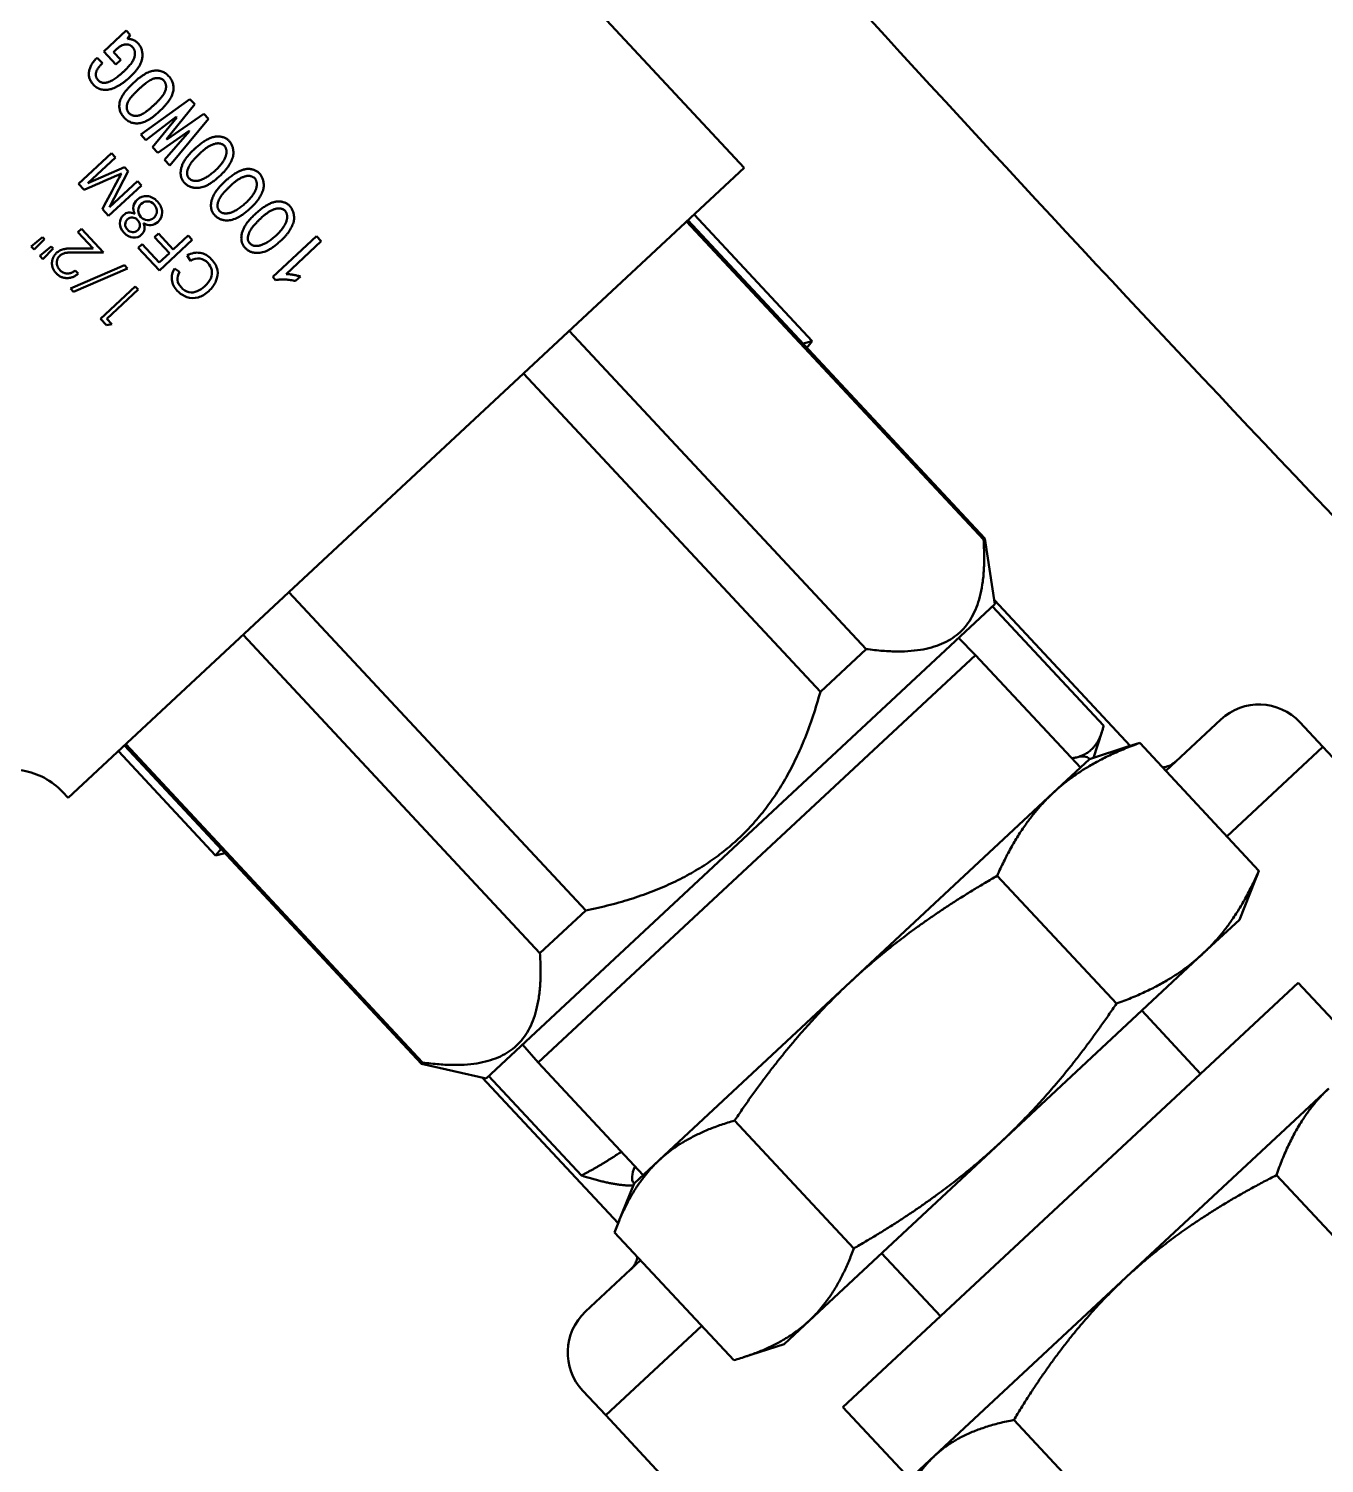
# Model space of a CAD drawing. Header units: inches. Extents: x 11 to 1621, y 11 to 1332.
# Drawn here: x 1207.887 to 1209.708, y 321.452 to 323.469 of the extents above; entities that cross this region are included whole.
import ezdxf

# ---------------------------------------------------------------- set-up
doc = ezdxf.new("R2010")
doc.units = ezdxf.units.IN
doc.header["$LTSCALE"] = 48
doc.header["$MEASUREMENT"] = 0
doc.layers.add('Visible (ANSI)', color=7, linetype='Continuous', lineweight=50)

msp = doc.modelspace()

# ---------------------------------------------------------------- linework, layer by layer
at = {"layer": 'Visible (ANSI)'}
for p, q in [((1208.326041, 323.881223), (1208.892583, 323.273681)), ((1207.992587, 323.437042), (1208.024033, 323.466365)), ((1208.024033, 323.466365), (1208.029698, 323.46029)), ((1208.029698, 323.46029), (1208.025694, 323.454553)), ((1208.009972, 323.439891), (1208.006041, 323.436226)), ((1207.983296, 323.428378), (1207.990627, 323.420516)), ((1208.009581, 323.418817), (1207.992587, 323.437042)), ((1208.006041, 323.436226), (1208.016371, 323.425148)), ((1208.016371, 323.425148), (1208.009581, 323.418817)), ((1208.044519, 323.320455), (1208.11367, 323.370241)), ((1208.120334, 323.363094), (1208.080593, 323.31401)), ((1208.11367, 323.370241), (1208.120334, 323.363094)), ((1208.094466, 323.344984), (1208.05185, 323.312594)), ((1208.061181, 323.302588), (1208.095132, 323.344269)), ((1208.081259, 323.313295), (1208.132997, 323.349516)), ((1208.139661, 323.342369), (1208.085173, 323.27686)), ((1208.095132, 323.344269), (1208.094466, 323.344984)), ((1208.132997, 323.349516), (1208.139661, 323.342369)), ((1208.05185, 323.312594), (1208.044519, 323.320455)), ((1208.11246, 323.325688), (1208.068511, 323.294727)), ((1208.077842, 323.284721), (1208.113126, 323.324973)), ((1208.113126, 323.324973), (1208.11246, 323.325688)), ((1208.068511, 323.294727), (1208.061181, 323.302588)), ((1208.080593, 323.31401), (1208.081259, 323.313295)), ((1208.003167, 323.294094), (1207.957097, 323.251134)), ((1207.970249, 323.252082), (1208.008811, 323.288042)), ((1208.008811, 323.288042), (1208.003167, 323.294094)), ((1208.085173, 323.27686), (1208.077842, 323.284721)), ((1207.942399, 322.38762), (1208.892583, 323.273681)), ((1208.02166, 323.274262), (1207.970249, 323.252082)), ((1208.000502, 323.218316), (1208.026931, 323.26861)), ((1208.026931, 323.26861), (1208.02166, 323.274262)), ((1207.957097, 323.251134), (1207.96497, 323.242692)), ((1207.999299, 323.205878), (1208.045369, 323.248838)), ((1208.039724, 323.254891), (1208.000502, 323.218316)), ((1208.045369, 323.248838), (1208.039724, 323.254891)), ((1207.990488, 323.215327), (1207.999299, 323.205878)), ((1209.228928, 322.750748), (1208.811657, 323.198216)), ((1209.230672, 322.752374), (1208.813401, 323.199842)), ((1208.988227, 323.02962), (1208.822008, 323.207868)), ((1207.890521, 323.16287), (1207.906222, 323.176228)), ((1207.906222, 323.176228), (1207.909066, 323.173179)), ((1207.956187, 323.18304), (1207.961207, 323.187722)), ((1207.977428, 323.160262), (1207.956187, 323.18304)), ((1207.961207, 323.187722), (1207.992223, 323.154461)), ((1208.069434, 323.181068), (1208.064, 323.176001)), ((1208.09019, 323.15881), (1208.069434, 323.181068)), ((1208.111121, 323.178328), (1208.09019, 323.15881)), ((1208.116968, 323.172057), (1208.111121, 323.178328)), ((1208.230077, 323.120036), (1208.291539, 323.177351)), ((1208.291539, 323.177351), (1208.298203, 323.170204)), ((1207.894617, 323.158477), (1207.890521, 323.16287)), ((1207.909066, 323.173179), (1207.894617, 323.158477)), ((1207.90281, 323.149691), (1207.918484, 323.163079)), ((1207.921355, 323.16), (1207.906907, 323.145298)), ((1207.918484, 323.163079), (1207.921355, 323.16)), ((1207.952936, 323.16032), (1207.977428, 323.160262)), ((1208.046504, 323.166149), (1208.041071, 323.161083)), ((1208.041071, 323.161083), (1208.070899, 323.129096)), ((1208.070484, 323.140434), (1208.046504, 323.166149)), ((1208.064, 323.176001), (1208.084756, 323.153743)), ((1208.070899, 323.129096), (1208.116968, 323.172057)), ((1208.298203, 323.170204), (1208.248891, 323.124219)), ((1207.906907, 323.145298), (1207.90281, 323.149691)), ((1207.94553, 323.10388), (1208.021729, 323.136659)), ((1207.992223, 323.154461), (1207.954262, 323.154554)), ((1208.021729, 323.136659), (1208.026045, 323.132031)), ((1208.084756, 323.153743), (1208.070484, 323.140434)), ((1208.109865, 323.150375), (1208.11418, 323.142652)), ((1208.026045, 323.132031), (1207.949846, 323.099252)), ((1207.952483, 323.129136), (1207.956579, 323.124743)), ((1208.098973, 323.127156), (1208.091801, 323.132011)), ((1208.234075, 323.115748), (1208.230077, 323.120036)), ((1208.26882, 323.120758), (1208.262031, 323.114426)), ((1207.949846, 323.099252), (1207.94553, 323.10388)), ((1207.987749, 323.061122), (1208.036698, 323.106768)), ((1208.040794, 323.102375), (1207.996866, 323.061411)), ((1208.036698, 323.106768), (1208.040794, 323.102375)), ((1207.996189, 323.052072), (1207.987749, 323.061122)), ((1207.996866, 323.061411), (1208.003888, 323.05388)), ((1208.003888, 323.05388), (1207.996189, 323.052072)), ((1209.063993, 322.596943), (1208.646722, 323.044411)), ((1208.975202, 323.026333), (1208.988227, 323.02962)), ((1208.988227, 323.02962), (1208.980609, 323.020534)), ((1208.999697, 322.536987), (1208.582426, 322.984455)), ((1209.230672, 322.752374), (1209.228928, 322.750748)), ((1209.244996, 322.660254), (1209.230672, 322.752374)), ((1208.669827, 322.229377), (1208.252556, 322.676846)), ((1208.529748, 321.993275), (1209.244996, 322.660254)), ((1209.241324, 322.656831), (1209.397589, 322.489257)), ((1209.244137, 322.665775), (1209.435162, 322.460926)), ((1208.605532, 322.169421), (1208.188261, 322.616889)), ((1209.193773, 322.612489), (1209.217524, 322.588557)), ((1209.063993, 322.596943), (1208.999697, 322.536987)), ((1208.603187, 322.015679), (1209.217524, 322.588557)), ((1209.217524, 322.588557), (1209.36504, 322.430366)), ((1209.562224, 322.497851), (1209.484936, 322.425778)), ((1209.673512, 322.493965), (1209.705732, 322.459412)), ((1209.383539, 322.444153), (1209.395175, 322.480249)), ((1208.14972, 322.306791), (1208.012974, 322.453432)), ((1208.438852, 322.01399), (1208.021581, 322.461458)), ((1208.440596, 322.015616), (1208.023325, 322.463085)), ((1209.377839, 322.442301), (1209.434701, 322.460776)), ((1209.448406, 322.464952), (1209.615959, 322.285274)), ((1209.705732, 322.459412), (1209.570857, 322.333639)), ((1209.570857, 322.333639), (1209.705732, 322.459412)), ((1209.705732, 322.459412), (1209.93396, 322.214668)), ((1209.377839, 322.442301), (1209.326682, 322.394596)), ((1209.377839, 322.442301), (1209.377131, 322.44306)), ((1207.934344, 322.396258), (1207.942399, 322.38762)), ((1209.326682, 322.394596), (1209.041977, 322.129104)), ((1208.14972, 322.306791), (1208.157338, 322.315877)), ((1208.162746, 322.310078), (1208.14972, 322.306791)), ((1209.248006, 322.278076), (1209.415559, 322.098398)), ((1209.58844, 322.216459), (1209.610837, 322.271893)), ((1208.669827, 322.229377), (1208.605532, 322.169421)), ((1209.537283, 322.168754), (1209.58844, 322.216459)), ((1209.252578, 321.903262), (1209.537283, 322.168754)), ((1209.041977, 322.129104), (1208.773167, 321.878435)), ((1209.031164, 321.53107), (1209.671098, 322.127819)), ((1209.671098, 322.127819), (1209.765214, 322.026892)), ((1209.533969, 321.999944), (1209.451311, 322.088584)), ((1208.580971, 322.041041), (1208.603187, 322.015679)), ((1208.440596, 322.015616), (1208.438852, 322.01399)), ((1208.529748, 321.993275), (1208.438852, 322.01399)), ((1208.603187, 322.015679), (1208.750703, 321.857487)), ((1208.715326, 321.789668), (1208.524301, 321.994517)), ((1208.53342, 321.996699), (1208.663895, 321.856781)), ((1209.714057, 321.979187), (1209.429352, 321.713695)), ((1208.878996, 321.933969), (1209.046549, 321.75429)), ((1208.983768, 321.652593), (1209.252578, 321.903262)), ((1208.773167, 321.878435), (1208.737904, 321.845552)), ((1208.737904, 321.845552), (1208.715507, 321.790117)), ((1208.737904, 321.845552), (1208.737197, 321.846311)), ((1209.96367, 321.51062), (1209.640507, 321.857171)), ((1208.735421, 321.842541), (1208.736305, 321.841594)), ((1208.710386, 321.776737), (1208.877938, 321.597059)), ((1209.168292, 321.658945), (1209.085634, 321.747585)), ((1208.746916, 321.737563), (1208.669627, 321.665491)), ((1209.429352, 321.713695), (1209.160542, 321.463026)), ((1208.832837, 321.645424), (1208.697962, 321.519651)), ((1208.697962, 321.519651), (1208.832837, 321.645424)), ((1208.948505, 321.61971), (1208.983768, 321.652593)), ((1208.948505, 321.61971), (1208.891643, 321.601234)), ((1208.665741, 321.554203), (1208.697962, 321.519651)), ((1209.031164, 321.53107), (1209.125279, 321.430143)), ((1208.697962, 321.519651), (1208.867118, 321.338252)), ((1209.59466, 321.166513), (1209.271496, 321.513063)), ((1209.160542, 321.463026), (1209.125279, 321.430143))]:
    msp.add_line(p, q, dxfattribs=at)
for radius in [48.3125, 46.34375, 42.829288, 42.579288, 42.279288, 38.75]:
    msp.add_circle((1247.196979, 358.380235), radius, dxfattribs=at)
for centre, radius, start, end in [((1247.196979, 358.380235), 50.625, 210.3890484, 225.601263), ((1247.196979, 358.380235), 50.62647, 210.4164762, 225.3961106), ((1247.196979, 358.380235), 51.6875, 221.1501497, 225.5889029), ((1209.615925, 322.440264), 0.07874, 43, 133), ((1208.723328, 321.607904), 0.07874, 133, 223)]:
    msp.add_arc(centre, radius, start, end, dxfattribs=at)
for major_axis, start_param, end_param in [((0.319967, 0.298374), 0.23277934, 0.28379411), ((0.319967, 0.298374), 0, 0.23277934), ((-0.319967, -0.298374), 5.9993912, 6.28318531)]:
    msp.add_ellipse((1209.057164, 322.144685), major_axis=major_axis, ratio=0.13052619, start_param=start_param, end_param=end_param, dxfattribs=at)
for points, knots in [([(1208.033238, 323.442882), (1208.032878, 323.443248), (1208.032172, 323.443967), (1208.031009, 323.444891), (1208.029795, 323.445659), (1208.028533, 323.446271), (1208.02722, 323.446717), (1208.025862, 323.446998), (1208.024456, 323.447104), (1208.022999, 323.447068), (1208.021494, 323.446852), (1208.019948, 323.446432), (1208.01837, 323.44582), (1208.016758, 323.445004), (1208.015108, 323.444006), (1208.013421, 323.442818), (1208.011679, 323.441453), (1208.010555, 323.440425), (1208.009972, 323.439891)], [0, 0, 0, 0, 0.0579227, 0.11366039, 0.16715416, 0.21973941, 0.27151216, 0.32326253, 0.37578165, 0.43027515, 0.48748959, 0.54686981, 0.61070245, 0.67811828, 0.75047665, 0.82816187, 0.9108062, 1, 1, 1, 1]), ([(1208.021007, 323.40943), (1208.022059, 323.410425), (1208.024081, 323.412339), (1208.026838, 323.415242), (1208.029263, 323.417996), (1208.031294, 323.420642), (1208.033019, 323.423128), (1208.034333, 323.425524), (1208.035323, 323.427782), (1208.035929, 323.429936), (1208.036247, 323.431955), (1208.036385, 323.433853), (1208.036339, 323.435636), (1208.036099, 323.437315), (1208.035694, 323.438893), (1208.035046, 323.440342), (1208.034258, 323.441699), (1208.033578, 323.442487), (1208.033238, 323.442882)], [0, 0, 0, 0, 0.11019608, 0.2118296, 0.30460826, 0.38928952, 0.46557667, 0.53468102, 0.59695625, 0.65277823, 0.70447798, 0.7522252, 0.79744231, 0.8399791, 0.88105389, 0.92098386, 0.96042258, 1, 1, 1, 1]), ([(1208.025694, 323.454553), (1208.026293, 323.454621), (1208.027512, 323.454758), (1208.029424, 323.454583), (1208.031421, 323.454155), (1208.033481, 323.453436), (1208.035528, 323.452479), (1208.037501, 323.451276), (1208.03935, 323.449827), (1208.040464, 323.448707), (1208.041027, 323.448141)], [0, 0, 0, 0, 0.10464801, 0.21316667, 0.3323339, 0.45966346, 0.59208888, 0.72510439, 0.86116983, 1, 1, 1, 1]), ([(1208.041027, 323.448141), (1208.041586, 323.447504), (1208.042695, 323.44624), (1208.044036, 323.444102), (1208.045141, 323.441831), (1208.045954, 323.439402), (1208.046533, 323.436827), (1208.046803, 323.434092), (1208.046842, 323.431208), (1208.04662, 323.428181), (1208.046021, 323.425046), (1208.045006, 323.421832), (1208.043513, 323.418575), (1208.041618, 323.415254), (1208.039263, 323.411888), (1208.036498, 323.408453), (1208.033301, 323.404951), (1208.03094, 323.402689), (1208.029719, 323.40152)], [0, 0, 0, 0, 0.04738624, 0.09411363, 0.14082148, 0.18861682, 0.23724118, 0.28840259, 0.34222984, 0.3986719, 0.45814999, 0.52064452, 0.58698143, 0.65848445, 0.73457617, 0.81686968, 0.90535232, 1, 1, 1, 1]), ([(1207.977826, 323.390541), (1207.97722, 323.391224), (1207.976033, 323.392558), (1207.974562, 323.394737), (1207.973369, 323.39697), (1207.972468, 323.399265), (1207.971861, 323.401629), (1207.971564, 323.404058), (1207.971564, 323.406555), (1207.971864, 323.409094), (1207.972437, 323.411642), (1207.97322, 323.414176), (1207.974294, 323.416653), (1207.975609, 323.41909), (1207.977146, 323.4215), (1207.97897, 323.423844), (1207.980997, 323.426181), (1207.982519, 323.427635), (1207.983296, 323.428378)], [0, 0, 0, 0, 0.06356993, 0.12441486, 0.18276562, 0.2397734, 0.29585696, 0.35246938, 0.40989906, 0.46956259, 0.53033772, 0.59173243, 0.65424473, 0.71821264, 0.7846129, 0.85326554, 0.92511412, 1, 1, 1, 1]), ([(1207.990627, 323.420516), (1207.990029, 323.419945), (1207.988868, 323.418835), (1207.987275, 323.417132), (1207.985881, 323.41545), (1207.984641, 323.413827), (1207.983633, 323.412203), (1207.982774, 323.410631), (1207.982149, 323.409072), (1207.981687, 323.407551), (1207.981411, 323.406066), (1207.981338, 323.404615), (1207.981427, 323.403214), (1207.981685, 323.401844), (1207.982158, 323.400527), (1207.982806, 323.399252), (1207.983601, 323.398003), (1207.984272, 323.397255), (1207.984616, 323.396873)], [0, 0, 0, 0, 0.0901416, 0.17520539, 0.25410423, 0.32829694, 0.39770449, 0.46240106, 0.52332224, 0.58052147, 0.63551456, 0.68761878, 0.73857679, 0.78822294, 0.83918519, 0.8905997, 0.94402425, 1, 1, 1, 1]), ([(1208.029719, 323.40152), (1208.028352, 323.40027), (1208.025704, 323.397849), (1208.021665, 323.394555), (1208.01774, 323.391678), (1208.013936, 323.389203), (1208.010236, 323.387152), (1208.006637, 323.385528), (1208.003158, 323.38429), (1207.999776, 323.383508), (1207.996531, 323.383103), (1207.993417, 323.383051), (1207.990452, 323.383413), (1207.987614, 323.384073), (1207.984922, 323.385139), (1207.982393, 323.386592), (1207.979983, 323.388375), (1207.978556, 323.389808), (1207.977826, 323.390541)], [0, 0, 0, 0, 0.09345083, 0.18098817, 0.262829, 0.33888527, 0.40982045, 0.47603564, 0.53790021, 0.59584519, 0.65075509, 0.70267284, 0.75255243, 0.80108806, 0.84927895, 0.89808102, 0.94786861, 1, 1, 1, 1]), ([(1207.984616, 323.396873), (1207.985066, 323.396423), (1207.985939, 323.395549), (1207.987454, 323.394511), (1207.989051, 323.39372), (1207.99076, 323.393189), (1207.992567, 323.392932), (1207.994474, 323.392983), (1207.996483, 323.393218), (1207.998594, 323.393793), (1208.000845, 323.394609), (1208.003224, 323.395797), (1208.0058, 323.397243), (1208.008516, 323.399071), (1208.011424, 323.401173), (1208.014461, 323.403648), (1208.017717, 323.406383), (1208.019883, 323.408389), (1208.021007, 323.40943)], [0, 0, 0, 0, 0.04461673, 0.08669555, 0.12842907, 0.16944791, 0.21195812, 0.25607854, 0.30314797, 0.35380251, 0.40947482, 0.47116356, 0.54047491, 0.61700772, 0.70114934, 0.79255713, 0.89230154, 1, 1, 1, 1]), ([(1208.033907, 323.392732), (1208.03527, 323.393976), (1208.037902, 323.396378), (1208.04188, 323.399651), (1208.045724, 323.402474), (1208.049418, 323.40487), (1208.052968, 323.406835), (1208.056377, 323.408369), (1208.059654, 323.409449), (1208.062802, 323.410097), (1208.065817, 323.410337), (1208.068711, 323.410245), (1208.071496, 323.409801), (1208.074173, 323.409016), (1208.076734, 323.407873), (1208.07918, 323.406388), (1208.081532, 323.404571), (1208.082952, 323.403136), (1208.08368, 323.402402)], [0, 0, 0, 0, 0.09661478, 0.18644606, 0.26941606, 0.34607349, 0.41674075, 0.48153084, 0.54141245, 0.59696029, 0.64931745, 0.69931764, 0.74812883, 0.79652896, 0.84490129, 0.8944631, 0.94594505, 1, 1, 1, 1]), ([(1208.07689, 323.39607), (1208.07652, 323.396436), (1208.075784, 323.397161), (1208.074522, 323.398048), (1208.073159, 323.398765), (1208.071677, 323.399269), (1208.070091, 323.399615), (1208.068392, 323.399736), (1208.066594, 323.399694), (1208.064661, 323.399468), (1208.062545, 323.398944), (1208.060253, 323.397972), (1208.057725, 323.396657), (1208.054989, 323.394919), (1208.052018, 323.39281), (1208.048826, 323.39029), (1208.045419, 323.387376), (1208.04311, 323.38526), (1208.041904, 323.384155)], [0, 0, 0, 0, 0.03810917, 0.07556146, 0.11261244, 0.15057777, 0.18994303, 0.23124624, 0.27507887, 0.32158721, 0.37362596, 0.43421335, 0.50349768, 0.58230388, 0.67151695, 0.77045245, 0.88018996, 1, 1, 1, 1]), ([(1208.08368, 323.402402), (1208.084362, 323.401625), (1208.085694, 323.400108), (1208.087346, 323.397623), (1208.088677, 323.395066), (1208.089666, 323.392411), (1208.090268, 323.389656), (1208.090561, 323.386819), (1208.090486, 323.383885), (1208.090073, 323.380856), (1208.089252, 323.37772), (1208.087957, 323.374499), (1208.08624, 323.371164), (1208.084053, 323.367733), (1208.081413, 323.364202), (1208.078341, 323.360552), (1208.074815, 323.356795), (1208.072232, 323.354339), (1208.070894, 323.353067)], [0, 0, 0, 0, 0.05379475, 0.10502888, 0.1549567, 0.20367494, 0.25211281, 0.30143604, 0.35186638, 0.40456197, 0.46034095, 0.52020199, 0.58499399, 0.65547808, 0.73182276, 0.81443101, 0.90385029, 1, 1, 1, 1]), ([(1208.021146, 323.344088), (1208.020457, 323.344859), (1208.019113, 323.346365), (1208.017477, 323.348844), (1208.016143, 323.351371), (1208.015177, 323.353993), (1208.014546, 323.356694), (1208.014277, 323.359475), (1208.01434, 323.362335), (1208.014755, 323.365283), (1208.015562, 323.368347), (1208.016847, 323.371505), (1208.018585, 323.374769), (1208.02076, 323.378153), (1208.02339, 323.381647), (1208.026461, 323.385273), (1208.029994, 323.389004), (1208.03257, 323.391458), (1208.033907, 323.392732)], [0, 0, 0, 0, 0.05438894, 0.106204, 0.15600041, 0.20456221, 0.25295533, 0.30169453, 0.35134884, 0.40330107, 0.45812902, 0.51782252, 0.58243155, 0.65263251, 0.72947327, 0.81266464, 0.90276008, 1, 1, 1, 1]), ([(1208.041904, 323.384155), (1208.040718, 323.38303), (1208.03845, 323.380878), (1208.035315, 323.37769), (1208.032595, 323.3747), (1208.030303, 323.371897), (1208.028399, 323.369311), (1208.026934, 323.366913), (1208.025856, 323.364725), (1208.025222, 323.362694), (1208.024909, 323.360813), (1208.024759, 323.359056), (1208.024811, 323.357381), (1208.025072, 323.355802), (1208.025479, 323.354302), (1208.02612, 323.352909), (1208.026906, 323.351582), (1208.02759, 323.350809), (1208.027935, 323.350419)], [0, 0, 0, 0, 0.12093809, 0.23126303, 0.33068543, 0.41985414, 0.49896435, 0.56804163, 0.62753598, 0.67889752, 0.72476902, 0.76835238, 0.80915383, 0.84838545, 0.88650245, 0.92375559, 0.9615605, 1, 1, 1, 1]), ([(1208.062897, 323.361643), (1208.064084, 323.362767), (1208.066359, 323.364922), (1208.069488, 323.368134), (1208.07221, 323.371156), (1208.074517, 323.373982), (1208.07641, 323.376622), (1208.077884, 323.379076), (1208.078967, 323.381337), (1208.079611, 323.383453), (1208.0799, 323.385409), (1208.080061, 323.387236), (1208.080011, 323.388971), (1208.079755, 323.390602), (1208.079343, 323.392134), (1208.07871, 323.393557), (1208.077904, 323.394886), (1208.077229, 323.395675), (1208.07689, 323.39607)], [0, 0, 0, 0, 0.11906094, 0.22813267, 0.32648784, 0.41520296, 0.49368873, 0.56278048, 0.62347269, 0.67583689, 0.72311126, 0.76725949, 0.80928708, 0.84912962, 0.88724685, 0.92448053, 0.96212911, 1, 1, 1, 1]), ([(1208.027935, 323.350419), (1208.0283, 323.350048), (1208.029029, 323.349307), (1208.030304, 323.348422), (1208.031661, 323.347671), (1208.033148, 323.347147), (1208.034727, 323.346753), (1208.036422, 323.346535), (1208.038222, 323.346553), (1208.040158, 323.34666), (1208.042268, 323.347121), (1208.044566, 323.347995), (1208.047084, 323.349273), (1208.049825, 323.350958), (1208.05279, 323.353043), (1208.055976, 323.355533), (1208.05939, 323.358423), (1208.061693, 323.360537), (1208.062897, 323.361643)], [0, 0, 0, 0, 0.03819307, 0.07619007, 0.11362419, 0.15189182, 0.19161124, 0.23316397, 0.27707197, 0.3237404, 0.37544425, 0.43505884, 0.50393914, 0.58271705, 0.6713751, 0.77019893, 0.87983722, 1, 1, 1, 1]), ([(1208.070894, 323.353067), (1208.069532, 323.351821), (1208.066906, 323.34942), (1208.062922, 323.346173), (1208.059079, 323.343376), (1208.055397, 323.341004), (1208.051844, 323.339093), (1208.048429, 323.337641), (1208.045163, 323.336592), (1208.042013, 323.336049), (1208.039008, 323.335879), (1208.036113, 323.336055), (1208.033332, 323.336562), (1208.030653, 323.337389), (1208.028086, 323.338564), (1208.025646, 323.340091), (1208.023276, 323.341901), (1208.021867, 323.343347), (1208.021146, 323.344088)], [0, 0, 0, 0, 0.09676443, 0.18643995, 0.26926255, 0.34578441, 0.41580218, 0.48041399, 0.54008758, 0.59515894, 0.64745977, 0.69755538, 0.74681392, 0.79524466, 0.84415292, 0.89431532, 0.94587702, 1, 1, 1, 1]), ([(1208.124018, 323.303488), (1208.124415, 323.303827), (1208.125682, 323.304899), (1208.12781, 323.306634), (1208.130414, 323.308596), (1208.132976, 323.31036), (1208.135479, 323.311967), (1208.137953, 323.313363), (1208.140391, 323.314558), (1208.142765, 323.315607), (1208.145118, 323.316429), (1208.147419, 323.317081), (1208.149694, 323.317499), (1208.151928, 323.317737), (1208.154134, 323.317758), (1208.156302, 323.317526), (1208.158444, 323.31713), (1208.160546, 323.316494), (1208.162592, 323.315673), (1208.16454, 323.314677), (1208.166321, 323.313479), (1208.167954, 323.312151), (1208.169383, 323.31062), (1208.170676, 323.308966), (1208.171744, 323.307119), (1208.17269, 323.305138), (1208.173408, 323.303003), (1208.173971, 323.300827), (1208.174394, 323.29868), (1208.174629, 323.296586), (1208.174698, 323.294546), (1208.17462, 323.292554), (1208.174377, 323.290612), (1208.173954, 323.288727), (1208.173144, 323.286305), (1208.171917, 323.283376), (1208.170231, 323.279957), (1208.168313, 323.276659), (1208.166503, 323.274), (1208.164902, 323.271867), (1208.163504, 323.270212), (1208.161963, 323.268468), (1208.16024, 323.266677), (1208.158364, 323.264805), (1208.156331, 323.262854), (1208.154116, 323.260851), (1208.152582, 323.259497), (1208.151788, 323.25881)], [0, 0, 0, 0, 0.0139768, 0.04437562, 0.07341244, 0.10113019, 0.12754822, 0.15294018, 0.17702792, 0.20014042, 0.22231756, 0.24360201, 0.26405286, 0.28408788, 0.30360914, 0.32292672, 0.34231757, 0.36176672, 0.38153961, 0.40123405, 0.4201322, 0.43884006, 0.45739149, 0.47602688, 0.4948533, 0.51434053, 0.53463364, 0.55498757, 0.57441194, 0.59309197, 0.61127147, 0.62895174, 0.64636283, 0.66354374, 0.68051206, 0.71458185, 0.7483771, 0.78241518, 0.81649909, 0.83434708, 0.85369495, 0.87443325, 0.89657045, 0.92013562, 0.94530215, 0.97192036, 1, 1, 1, 1]), ([(1208.151788, 323.25881), (1208.150992, 323.258123), (1208.149426, 323.2568), (1208.147066, 323.254952), (1208.144782, 323.253257), (1208.142558, 323.251745), (1208.140397, 323.250426), (1208.138311, 323.249268), (1208.136289, 323.248292), (1208.133705, 323.247223), (1208.130498, 323.246241), (1208.126641, 323.245519), (1208.122797, 323.245274), (1208.119625, 323.245475), (1208.117135, 323.245893), (1208.115314, 323.246384), (1208.113544, 323.247033), (1208.11183, 323.247852), (1208.110188, 323.248853), (1208.108593, 323.250004), (1208.107046, 323.251316), (1208.105579, 323.252786), (1208.104224, 323.254383), (1208.103057, 323.256105), (1208.102122, 323.257943), (1208.10139, 323.259875), (1208.100872, 323.261903), (1208.100557, 323.264029), (1208.100481, 323.266259), (1208.100588, 323.268567), (1208.100888, 323.270911), (1208.101372, 323.273252), (1208.102026, 323.275571), (1208.102872, 323.277864), (1208.103871, 323.280145), (1208.105068, 323.282393), (1208.106446, 323.284615), (1208.108539, 323.287597), (1208.111544, 323.291306), (1208.115601, 323.295728), (1208.119817, 323.299794), (1208.1227, 323.30236), (1208.124018, 323.303488)], [0, 0, 0, 0, 0.02810558, 0.05481747, 0.08014889, 0.10415005, 0.12670645, 0.14783322, 0.16793566, 0.18672126, 0.22257761, 0.25739232, 0.29143039, 0.32532291, 0.34213176, 0.35887158, 0.37568043, 0.3924854, 0.40959118, 0.42702244, 0.4450503, 0.46377346, 0.48251051, 0.50096842, 0.51924856, 0.53755145, 0.55610288, 0.57511976, 0.59490844, 0.61566932, 0.63686004, 0.6580311, 0.67952661, 0.70124133, 0.72335442, 0.74605571, 0.76930068, 0.79321931, 0.84343047, 0.89682795, 0.95362053, 1, 1, 1, 1]), ([(1208.132585, 323.298228), (1208.131677, 323.297466), (1208.129628, 323.295641), (1208.126596, 323.292706), (1208.123414, 323.289597), (1208.12049, 323.286531), (1208.117745, 323.283563), (1208.115271, 323.280567), (1208.113234, 323.277395), (1208.11159, 323.274079), (1208.110503, 323.271236), (1208.109926, 323.268944), (1208.109641, 323.267297), (1208.109594, 323.265716), (1208.109708, 323.264202), (1208.110049, 323.262778), (1208.110575, 323.261422), (1208.111304, 323.260149), (1208.112194, 323.258953), (1208.113234, 323.25788), (1208.114426, 323.256986), (1208.115732, 323.256258), (1208.117156, 323.255688), (1208.118704, 323.255323), (1208.120368, 323.255124), (1208.122151, 323.255114), (1208.124053, 323.255241), (1208.126058, 323.255608), (1208.128157, 323.256176), (1208.130346, 323.256986), (1208.132632, 323.258014), (1208.13502, 323.259251), (1208.137492, 323.260721), (1208.140051, 323.262424), (1208.141769, 323.263661), (1208.142646, 323.264315)], [0, 0, 0, 0, 0.04334545, 0.10025234, 0.15431023, 0.20599956, 0.25512333, 0.30212834, 0.34786455, 0.39260015, 0.43728189, 0.45881618, 0.47893385, 0.49827233, 0.51649446, 0.53427613, 0.55160053, 0.56952118, 0.58771525, 0.60602658, 0.62393908, 0.64200436, 0.66055193, 0.67982112, 0.70001239, 0.72169526, 0.74491117, 0.76962607, 0.79606686, 0.82433227, 0.85488205, 0.88763197, 0.9226307, 0.95997742, 1, 1, 1, 1]), ([(1208.142646, 323.264315), (1208.143535, 323.264978), (1208.145264, 323.266313), (1208.147747, 323.268376), (1208.150072, 323.270476), (1208.152266, 323.272585), (1208.154299, 323.274727), (1208.156178, 323.276899), (1208.157902, 323.279104), (1208.159486, 323.281313), (1208.160894, 323.283502), (1208.162091, 323.285658), (1208.163075, 323.287759), (1208.163857, 323.289797), (1208.164438, 323.291776), (1208.164797, 323.293702), (1208.164981, 323.295575), (1208.16492, 323.29738), (1208.164696, 323.299081), (1208.164288, 323.300654), (1208.16371, 323.302078), (1208.162967, 323.303367), (1208.162051, 323.304506), (1208.160975, 323.305508), (1208.159711, 323.306332), (1208.158313, 323.307018), (1208.156796, 323.307524), (1208.155215, 323.307866), (1208.153574, 323.30801), (1208.15188, 323.307965), (1208.150132, 323.30772), (1208.148334, 323.30731), (1208.146482, 323.306697), (1208.143932, 323.305627), (1208.140747, 323.303974), (1208.137004, 323.301656), (1208.134318, 323.299662), (1208.13287, 323.298468), (1208.132585, 323.298228)], [0, 0, 0, 0, 0.04053524, 0.07985584, 0.1180175, 0.15507655, 0.19109452, 0.22592397, 0.26008144, 0.29338736, 0.32526949, 0.35519102, 0.38349169, 0.41002522, 0.43495178, 0.45877268, 0.48157635, 0.50361083, 0.52466079, 0.54419947, 0.5628373, 0.58070766, 0.59840157, 0.61609548, 0.63423064, 0.65335921, 0.67289789, 0.69253839, 0.7123748, 0.73299871, 0.75435608, 0.77678876, 0.80037262, 0.82556704, 0.87785706, 0.93136277, 0.98640779, 1, 1, 1, 1]), ([(1207.96497, 323.242692), (1207.979184, 323.248872), (1207.993399, 323.255051), (1208.011922, 323.263104), (1208.015173, 323.264561), (1208.017344, 323.265588)], [0, 0, 0, 0, 0.76741047, 0.76741047, 1, 1, 1, 1]), ([(1208.017344, 323.265588), (1208.016277, 323.263708), (1208.014715, 323.260846), (1208.00525, 323.243093), (1207.997874, 323.229207), (1207.990488, 323.215327)], [0, 0, 0, 0, 0.21847509, 0.21847509, 1, 1, 1, 1]), ([(1208.19444, 323.213071), (1208.193645, 323.212384), (1208.192079, 323.211061), (1208.189719, 323.209213), (1208.187435, 323.207518), (1208.185211, 323.206006), (1208.18305, 323.204687), (1208.180964, 323.203529), (1208.178941, 323.202553), (1208.176357, 323.201483), (1208.17315, 323.200502), (1208.169294, 323.199779), (1208.165449, 323.199535), (1208.162277, 323.199736), (1208.159788, 323.200154), (1208.157967, 323.200644), (1208.156196, 323.201293), (1208.154482, 323.202113), (1208.152841, 323.203114), (1208.151245, 323.204264), (1208.149698, 323.205577), (1208.148231, 323.207047), (1208.146877, 323.208644), (1208.14571, 323.210365), (1208.144774, 323.212204), (1208.144042, 323.214135), (1208.143525, 323.216164), (1208.143209, 323.21829), (1208.143134, 323.220519), (1208.14324, 323.222828), (1208.143541, 323.225172), (1208.144024, 323.227512), (1208.144679, 323.229832), (1208.145524, 323.232125), (1208.146523, 323.234406), (1208.147721, 323.236654), (1208.149099, 323.238875), (1208.151191, 323.241857), (1208.154196, 323.245567), (1208.158253, 323.249989), (1208.16247, 323.254055), (1208.165353, 323.25662), (1208.166671, 323.257748)], [0, 0, 0, 0, 0.02810558, 0.05481747, 0.08014889, 0.10415005, 0.12670645, 0.14783322, 0.16793566, 0.18672126, 0.22257761, 0.25739232, 0.29143039, 0.32532291, 0.34213176, 0.35887158, 0.37568043, 0.3924854, 0.40959118, 0.42702244, 0.4450503, 0.46377346, 0.48251051, 0.50096842, 0.51924856, 0.53755145, 0.55610288, 0.57511976, 0.59490844, 0.61566932, 0.63686004, 0.6580311, 0.67952661, 0.70124133, 0.72335442, 0.74605571, 0.76930068, 0.79321931, 0.84343047, 0.89682795, 0.95362053, 1, 1, 1, 1]), ([(1208.166671, 323.257748), (1208.167068, 323.258088), (1208.168334, 323.25916), (1208.170463, 323.260894), (1208.173066, 323.262857), (1208.175629, 323.264621), (1208.178132, 323.266228), (1208.180605, 323.267624), (1208.183043, 323.268819), (1208.185418, 323.269868), (1208.18777, 323.270689), (1208.190072, 323.271342), (1208.192347, 323.27176), (1208.19458, 323.271997), (1208.196787, 323.272018), (1208.198955, 323.271787), (1208.201096, 323.271391), (1208.203198, 323.270755), (1208.205245, 323.269933), (1208.207192, 323.268938), (1208.208973, 323.26774), (1208.210606, 323.266412), (1208.212036, 323.264881), (1208.213329, 323.263227), (1208.214397, 323.261379), (1208.215343, 323.259399), (1208.216061, 323.257263), (1208.216623, 323.255088), (1208.217047, 323.252941), (1208.217282, 323.250847), (1208.21735, 323.248807), (1208.217273, 323.246814), (1208.217029, 323.244872), (1208.216607, 323.242987), (1208.215796, 323.240566), (1208.214569, 323.237637), (1208.212883, 323.234217), (1208.210966, 323.23092), (1208.209155, 323.228261), (1208.207555, 323.226128), (1208.206157, 323.224472), (1208.204615, 323.222729), (1208.202893, 323.220938), (1208.201017, 323.219066), (1208.198983, 323.217115), (1208.196768, 323.215111), (1208.195235, 323.213758), (1208.19444, 323.213071)], [0, 0, 0, 0, 0.0139768, 0.04437562, 0.07341244, 0.10113019, 0.12754822, 0.15294018, 0.17702792, 0.20014042, 0.22231756, 0.24360201, 0.26405286, 0.28408788, 0.30360914, 0.32292672, 0.34231757, 0.36176672, 0.38153961, 0.40123405, 0.4201322, 0.43884006, 0.45739149, 0.47602688, 0.4948533, 0.51434053, 0.53463364, 0.55498757, 0.57441194, 0.59309197, 0.61127147, 0.62895174, 0.64636283, 0.66354374, 0.68051206, 0.71458185, 0.7483771, 0.78241518, 0.81649909, 0.83434708, 0.85369495, 0.87443325, 0.89657045, 0.92013562, 0.94530215, 0.97192036, 1, 1, 1, 1]), ([(1208.185299, 323.218576), (1208.186187, 323.219239), (1208.187917, 323.220573), (1208.1904, 323.222636), (1208.192725, 323.224737), (1208.194919, 323.226846), (1208.196951, 323.228987), (1208.198831, 323.23116), (1208.200555, 323.233365), (1208.202139, 323.235573), (1208.203546, 323.237763), (1208.204744, 323.239919), (1208.205728, 323.24202), (1208.20651, 323.244058), (1208.207091, 323.246036), (1208.20745, 323.247963), (1208.207634, 323.249836), (1208.207573, 323.251641), (1208.207349, 323.253342), (1208.206941, 323.254914), (1208.206363, 323.256339), (1208.205619, 323.257628), (1208.204704, 323.258767), (1208.203627, 323.259769), (1208.202364, 323.260593), (1208.200965, 323.261279), (1208.199449, 323.261784), (1208.197868, 323.262127), (1208.196226, 323.262271), (1208.194533, 323.262226), (1208.192785, 323.261981), (1208.190986, 323.261571), (1208.189135, 323.260957), (1208.186584, 323.259887), (1208.183399, 323.258235), (1208.179656, 323.255917), (1208.176971, 323.253923), (1208.175522, 323.252728), (1208.175237, 323.252489)], [0, 0, 0, 0, 0.04053524, 0.07985584, 0.1180175, 0.15507655, 0.19109452, 0.22592397, 0.26008144, 0.29338736, 0.32526949, 0.35519102, 0.38349169, 0.41002522, 0.43495178, 0.45877268, 0.48157635, 0.50361083, 0.52466079, 0.54419947, 0.5628373, 0.58070766, 0.59840157, 0.61609548, 0.63423064, 0.65335921, 0.67289789, 0.69253839, 0.7123748, 0.73299871, 0.75435608, 0.77678876, 0.80037262, 0.82556704, 0.87785706, 0.93136277, 0.98640779, 1, 1, 1, 1]), ([(1208.175237, 323.252489), (1208.17433, 323.251726), (1208.172281, 323.249902), (1208.169249, 323.246966), (1208.166066, 323.243857), (1208.163143, 323.240791), (1208.160397, 323.237824), (1208.157924, 323.234827), (1208.155887, 323.231655), (1208.154243, 323.22834), (1208.153156, 323.225496), (1208.152579, 323.223205), (1208.152294, 323.221558), (1208.152247, 323.219977), (1208.152361, 323.218463), (1208.152701, 323.217039), (1208.153228, 323.215683), (1208.153956, 323.21441), (1208.154847, 323.213213), (1208.155886, 323.212141), (1208.157079, 323.211246), (1208.158385, 323.210518), (1208.159808, 323.209949), (1208.161357, 323.209583), (1208.163021, 323.209384), (1208.164804, 323.209375), (1208.166706, 323.209502), (1208.16871, 323.209869), (1208.170809, 323.210437), (1208.172999, 323.211247), (1208.175284, 323.212274), (1208.177673, 323.213511), (1208.180145, 323.214981), (1208.182704, 323.216684), (1208.184421, 323.217921), (1208.185299, 323.218576)], [0, 0, 0, 0, 0.04334545, 0.10025234, 0.15431023, 0.20599956, 0.25512333, 0.30212834, 0.34786455, 0.39260015, 0.43728189, 0.45881618, 0.47893385, 0.49827233, 0.51649446, 0.53427613, 0.55160053, 0.56952118, 0.58771525, 0.60602658, 0.62393908, 0.64200436, 0.66055193, 0.67982112, 0.70001239, 0.72169526, 0.74491117, 0.76962607, 0.79606686, 0.82433227, 0.85488205, 0.88763197, 0.9226307, 0.95997742, 1, 1, 1, 1]), ([(1208.048401, 323.195494), (1208.051824, 323.193288), (1208.055273, 323.192354), (1208.062233, 323.193004), (1208.065479, 323.194547), (1208.072503, 323.201097), (1208.074516, 323.205673), (1208.074551, 323.216421), (1208.072389, 323.221446), (1208.063657, 323.23081), (1208.058795, 323.233329), (1208.048083, 323.234066), (1208.043436, 323.232409), (1208.036648, 323.226079), (1208.034898, 323.223041), (1208.033649, 323.216169), (1208.034209, 323.212556), (1208.036004, 323.208788)], [0, 0, 0, 0, 0.10750345, 0.10750345, 0.21461568, 0.21461568, 0.35883765, 0.35883765, 0.50335626, 0.50335626, 0.64787486, 0.64787486, 0.79177246, 0.79177246, 0.8960336, 0.8960336, 1, 1, 1, 1]), ([(1208.040961, 323.213751), (1208.040999, 323.217278), (1208.042379, 323.220311), (1208.047788, 323.225356), (1208.050841, 323.226501), (1208.057701, 323.22614), (1208.060709, 323.224637), (1208.064974, 323.220064), (1208.066122, 323.218006), (1208.067368, 323.213362), (1208.067275, 323.211098), (1208.066502, 323.208903)], [0, 0, 0, 0, 0.23527437, 0.23527437, 0.46749323, 0.46749323, 0.69976761, 0.69976761, 0.84988381, 0.84988381, 1, 1, 1, 1]), ([(1208.209323, 323.212009), (1208.20972, 323.212349), (1208.210987, 323.213421), (1208.213116, 323.215155), (1208.215719, 323.217117), (1208.218281, 323.218881), (1208.220785, 323.220488), (1208.223258, 323.221885), (1208.225696, 323.223079), (1208.228071, 323.224129), (1208.230423, 323.22495), (1208.232724, 323.225603), (1208.234999, 323.22602), (1208.237233, 323.226258), (1208.239439, 323.226279), (1208.241607, 323.226047), (1208.243749, 323.225652), (1208.245851, 323.225016), (1208.247897, 323.224194), (1208.249845, 323.223198), (1208.251626, 323.222001), (1208.253259, 323.220673), (1208.254688, 323.219141), (1208.255981, 323.217488), (1208.257049, 323.21564), (1208.257996, 323.21366), (1208.258714, 323.211524), (1208.259276, 323.209348), (1208.259699, 323.207202), (1208.259935, 323.205108), (1208.260003, 323.203068), (1208.259926, 323.201075), (1208.259682, 323.199133), (1208.259259, 323.197248), (1208.258449, 323.194827), (1208.257222, 323.191898), (1208.255536, 323.188478), (1208.253618, 323.185181), (1208.251808, 323.182521), (1208.250207, 323.180389), (1208.248809, 323.178733), (1208.247268, 323.17699), (1208.245545, 323.175198), (1208.243669, 323.173326), (1208.241636, 323.171375), (1208.239421, 323.169372), (1208.237888, 323.168018), (1208.237093, 323.167332)], [0, 0, 0, 0, 0.0139768, 0.04437562, 0.07341244, 0.10113019, 0.12754822, 0.15294018, 0.17702792, 0.20014042, 0.22231756, 0.24360201, 0.26405286, 0.28408788, 0.30360914, 0.32292672, 0.34231757, 0.36176672, 0.38153961, 0.40123405, 0.4201322, 0.43884006, 0.45739149, 0.47602688, 0.4948533, 0.51434053, 0.53463364, 0.55498757, 0.57441194, 0.59309197, 0.61127147, 0.62895174, 0.64636283, 0.66354374, 0.68051206, 0.71458185, 0.7483771, 0.78241518, 0.81649909, 0.83434708, 0.85369495, 0.87443325, 0.89657045, 0.92013562, 0.94530215, 0.97192036, 1, 1, 1, 1]), ([(1208.227951, 323.172837), (1208.22884, 323.173499), (1208.230569, 323.174834), (1208.233053, 323.176897), (1208.235378, 323.178998), (1208.237571, 323.181107), (1208.239604, 323.183248), (1208.241484, 323.185421), (1208.243207, 323.187626), (1208.244791, 323.189834), (1208.246199, 323.192023), (1208.247396, 323.194179), (1208.24838, 323.19628), (1208.249162, 323.198319), (1208.249743, 323.200297), (1208.250103, 323.202223), (1208.250286, 323.204096), (1208.250225, 323.205901), (1208.250001, 323.207603), (1208.249594, 323.209175), (1208.249015, 323.210599), (1208.248272, 323.211888), (1208.247356, 323.213027), (1208.24628, 323.214029), (1208.245016, 323.214854), (1208.243618, 323.215539), (1208.242101, 323.216045), (1208.24052, 323.216387), (1208.238879, 323.216532), (1208.237185, 323.216486), (1208.235438, 323.216242), (1208.233639, 323.215832), (1208.231788, 323.215218), (1208.229237, 323.214148), (1208.226052, 323.212496), (1208.222309, 323.210178), (1208.219623, 323.208183), (1208.218175, 323.206989), (1208.21789, 323.20675)], [0, 0, 0, 0, 0.04053524, 0.07985584, 0.1180175, 0.15507655, 0.19109452, 0.22592397, 0.26008144, 0.29338736, 0.32526949, 0.35519102, 0.38349169, 0.41002522, 0.43495178, 0.45877268, 0.48157635, 0.50361083, 0.52466079, 0.54419947, 0.5628373, 0.58070766, 0.59840157, 0.61609548, 0.63423064, 0.65335921, 0.67289789, 0.69253839, 0.7123748, 0.73299871, 0.75435608, 0.77678876, 0.80037262, 0.82556704, 0.87785706, 0.93136277, 0.98640779, 1, 1, 1, 1]), ([(1208.036004, 323.208788), (1208.032949, 323.210339), (1208.030107, 323.210954), (1208.024773, 323.210337), (1208.022394, 323.209159), (1208.016902, 323.204037), (1208.015238, 323.200127), (1208.015253, 323.190718), (1208.017197, 323.186306), (1208.0249, 323.178046), (1208.02912, 323.175813), (1208.038307, 323.175106), (1208.042289, 323.176505), (1208.047852, 323.181693), (1208.049219, 323.184055), (1208.049724, 323.186703)], [0, 0, 0, 0, 0.10843498, 0.10843498, 0.21700031, 0.21700031, 0.38640995, 0.38640995, 0.5554255, 0.5554255, 0.72295845, 0.72295845, 0.88965294, 0.88965294, 1, 1, 1, 1]), ([(1208.022639, 323.194057), (1208.022685, 323.196856), (1208.023728, 323.199222), (1208.027794, 323.203014), (1208.030135, 323.203859), (1208.035563, 323.203568), (1208.037953, 323.202351), (1208.042195, 323.197802), (1208.043264, 323.195284), (1208.04322, 323.192544)], [0, 0, 0, 0, 0.25593439, 0.25593439, 0.50168957, 0.50168957, 0.74752271, 0.74752271, 1, 1, 1, 1]), ([(1208.066502, 323.208903), (1208.06574, 323.206719), (1208.064535, 323.204869), (1208.06028, 323.200902), (1208.057251, 323.199755), (1208.050367, 323.200049), (1208.047369, 323.201516), (1208.0422, 323.207059), (1208.040924, 323.210223), (1208.040961, 323.213751)], [0, 0, 0, 0, 0.16829783, 0.16829783, 0.44347093, 0.44347093, 0.71869099, 0.71869099, 1, 1, 1, 1]), ([(1208.237093, 323.167332), (1208.236298, 323.166645), (1208.234732, 323.165321), (1208.232371, 323.163474), (1208.230088, 323.161778), (1208.227863, 323.160267), (1208.225702, 323.158948), (1208.223616, 323.157789), (1208.221594, 323.156814), (1208.21901, 323.155744), (1208.215803, 323.154763), (1208.211946, 323.15404), (1208.208102, 323.153795), (1208.20493, 323.153997), (1208.20244, 323.154414), (1208.200619, 323.154905), (1208.198849, 323.155554), (1208.197135, 323.156373), (1208.195494, 323.157374), (1208.193898, 323.158525), (1208.192351, 323.159837), (1208.190884, 323.161308), (1208.189529, 323.162904), (1208.188363, 323.164626), (1208.187427, 323.166464), (1208.186695, 323.168396), (1208.186177, 323.170424), (1208.185862, 323.17255), (1208.185786, 323.17478), (1208.185893, 323.177089), (1208.186194, 323.179432), (1208.186677, 323.181773), (1208.187331, 323.184092), (1208.188177, 323.186386), (1208.189176, 323.188666), (1208.190373, 323.190915), (1208.191752, 323.193136), (1208.193844, 323.196118), (1208.196849, 323.199827), (1208.200906, 323.20425), (1208.205123, 323.208316), (1208.208006, 323.210881), (1208.209323, 323.212009)], [0, 0, 0, 0, 0.02810558, 0.05481747, 0.08014889, 0.10415005, 0.12670645, 0.14783322, 0.16793566, 0.18672126, 0.22257761, 0.25739232, 0.29143039, 0.32532291, 0.34213176, 0.35887158, 0.37568043, 0.3924854, 0.40959118, 0.42702244, 0.4450503, 0.46377346, 0.48251051, 0.50096842, 0.51924856, 0.53755145, 0.55610288, 0.57511976, 0.59490844, 0.61566932, 0.63686004, 0.6580311, 0.67952661, 0.70124133, 0.72335442, 0.74605571, 0.76930068, 0.79321931, 0.84343047, 0.89682795, 0.95362053, 1, 1, 1, 1]), ([(1208.21789, 323.20675), (1208.216982, 323.205987), (1208.214933, 323.204163), (1208.211901, 323.201227), (1208.208719, 323.198118), (1208.205795, 323.195052), (1208.20305, 323.192085), (1208.200577, 323.189088), (1208.19854, 323.185916), (1208.196895, 323.1826), (1208.195808, 323.179757), (1208.195231, 323.177466), (1208.194947, 323.175818), (1208.194899, 323.174237), (1208.195013, 323.172724), (1208.195354, 323.1713), (1208.19588, 323.169943), (1208.196609, 323.168671), (1208.197499, 323.167474), (1208.198539, 323.166401), (1208.199731, 323.165507), (1208.201037, 323.164779), (1208.202461, 323.164209), (1208.20401, 323.163844), (1208.205674, 323.163645), (1208.207456, 323.163636), (1208.209358, 323.163763), (1208.211363, 323.16413), (1208.213462, 323.164698), (1208.215652, 323.165508), (1208.217937, 323.166535), (1208.220325, 323.167772), (1208.222797, 323.169242), (1208.225357, 323.170945), (1208.227074, 323.172182), (1208.227951, 323.172837)], [0, 0, 0, 0, 0.04334545, 0.10025234, 0.15431023, 0.20599956, 0.25512333, 0.30212834, 0.34786455, 0.39260015, 0.43728189, 0.45881618, 0.47893385, 0.49827233, 0.51649446, 0.53427613, 0.55160053, 0.56952118, 0.58771525, 0.60602658, 0.62393908, 0.64200436, 0.66055193, 0.67982112, 0.70001239, 0.72169526, 0.74491117, 0.76962607, 0.79606686, 0.82433227, 0.85488205, 0.88763197, 0.9226307, 0.95997742, 1, 1, 1, 1]), ([(1208.04322, 323.192544), (1208.043187, 323.189815), (1208.042086, 323.187427), (1208.037973, 323.183592), (1208.035633, 323.182793), (1208.030139, 323.183157), (1208.027734, 323.18434), (1208.023606, 323.188767), (1208.022594, 323.191271), (1208.022639, 323.194057)], [0, 0, 0, 0, 0.27439397, 0.27439397, 0.51764052, 0.51764052, 0.76080256, 0.76080256, 1, 1, 1, 1]), ([(1207.92614, 323.153847), (1207.926843, 323.154459), (1207.928239, 323.155673), (1207.930599, 323.157123), (1207.933109, 323.158291), (1207.935361, 323.15898), (1207.93732, 323.159381), (1207.938987, 323.159653), (1207.940843, 323.159881), (1207.942894, 323.16005), (1207.945132, 323.160189), (1207.947564, 323.160286), (1207.950185, 323.160321), (1207.951997, 323.16032), (1207.952936, 323.16032)], [0, 0, 0, 0, 0.0987022, 0.19567231, 0.29242243, 0.39134254, 0.44446244, 0.50422878, 0.57035234, 0.64254575, 0.72228751, 0.80792112, 0.90046954, 1, 1, 1, 1]), ([(1207.925377, 323.125491), (1207.924889, 323.12604), (1207.92393, 323.127118), (1207.922707, 323.128854), (1207.921673, 323.13063), (1207.920844, 323.132453), (1207.920257, 323.134337), (1207.919869, 323.136262), (1207.919659, 323.138232), (1207.91971, 323.140231), (1207.91991, 323.142209), (1207.920307, 323.144124), (1207.920853, 323.145957), (1207.921556, 323.147716), (1207.922464, 323.149374), (1207.92351, 323.150966), (1207.924743, 323.152464), (1207.925669, 323.153381), (1207.92614, 323.153847)], [0, 0, 0, 0, 0.06947546, 0.1365168, 0.20078882, 0.26382967, 0.32573502, 0.38729069, 0.44950922, 0.51296782, 0.57627522, 0.6375801, 0.69790261, 0.75717209, 0.81659853, 0.87665317, 0.93728964, 1, 1, 1, 1]), ([(1207.930628, 323.14982), (1207.930302, 323.1495), (1207.929661, 323.148869), (1207.92884, 323.147814), (1207.928127, 323.146712), (1207.927539, 323.145538), (1207.927092, 323.144295), (1207.926774, 323.142992), (1207.92656, 323.141632), (1207.926486, 323.140221), (1207.926541, 323.138797), (1207.926715, 323.137401), (1207.927034, 323.136049), (1207.927484, 323.134737), (1207.928063, 323.133467), (1207.928783, 323.132245), (1207.929624, 323.13106), (1207.930276, 323.130323), (1207.930608, 323.129947)], [0, 0, 0, 0, 0.0619654, 0.12212191, 0.1809885, 0.23993322, 0.29990583, 0.35998885, 0.42177574, 0.48657583, 0.5515348, 0.61501754, 0.67725862, 0.73972996, 0.8030501, 0.86649513, 0.93197347, 1, 1, 1, 1]), ([(1207.954262, 323.154554), (1207.953349, 323.154566), (1207.951594, 323.15459), (1207.94907, 323.154584), (1207.946763, 323.154541), (1207.944669, 323.154471), (1207.942791, 323.154336), (1207.941122, 323.154214), (1207.939671, 323.154011), (1207.938031, 323.15373), (1207.936186, 323.153218), (1207.934151, 323.152358), (1207.932272, 323.151239), (1207.931178, 323.150295), (1207.930628, 323.14982)], [0, 0, 0, 0, 0.11080264, 0.2128292, 0.30610131, 0.39064732, 0.46692447, 0.53448104, 0.59358694, 0.644557, 0.73620045, 0.82502403, 0.91198558, 1, 1, 1, 1]), ([(1208.091801, 323.132011), (1208.088735, 323.12677), (1208.087539, 323.121437), (1208.088867, 323.110596), (1208.09142, 323.105508), (1208.099745, 323.09658), (1208.10425, 323.093615), (1208.11445, 323.090101), (1208.119665, 323.089962), (1208.130329, 323.092835), (1208.135391, 323.095805), (1208.144596, 323.104388), (1208.147929, 323.109061), (1208.15247, 323.11956), (1208.15314, 323.124715), (1208.151196, 323.134886), (1208.148344, 323.139994), (1208.138978, 323.150038), (1208.133756, 323.152992), (1208.122129, 323.154909), (1208.116107, 323.153724), (1208.109865, 323.150375)], [0, 0, 0, 0, 0.1152397, 0.1152397, 0.23076305, 0.23076305, 0.33269541, 0.33269541, 0.43477115, 0.43477115, 0.53670379, 0.53670379, 0.63037163, 0.63037163, 0.72417329, 0.72417329, 0.81813089, 0.81813089, 0.90896402, 0.90896402, 1, 1, 1, 1]), ([(1208.11418, 323.142652), (1208.118861, 323.145407), (1208.123322, 323.146483), (1208.131806, 323.145298), (1208.135567, 323.143228), (1208.141539, 323.136824), (1208.14332, 323.133473), (1208.145037, 323.125814), (1208.144563, 323.121956), (1208.140912, 323.114151), (1208.138048, 323.11037), (1208.131095, 323.103886), (1208.127685, 323.101635), (1208.120102, 323.098283), (1208.116221, 323.097885), (1208.108267, 323.099599), (1208.104581, 323.101861), (1208.098224, 323.108678), (1208.096536, 323.112025), (1208.095708, 323.119059), (1208.096655, 323.122931), (1208.098973, 323.127156)], [0, 0, 0, 0, 0.13205335, 0.13205335, 0.26481877, 0.26481877, 0.3746144, 0.3746144, 0.48458441, 0.48458441, 0.59455443, 0.59455443, 0.68001305, 0.68001305, 0.76547168, 0.76547168, 0.85121693, 0.85121693, 0.92556747, 0.92556747, 1, 1, 1, 1]), ([(1207.956579, 323.124743), (1207.95597, 323.124228), (1207.954773, 323.123217), (1207.952858, 323.121924), (1207.950912, 323.120814), (1207.948907, 323.11994), (1207.946854, 323.119263), (1207.944758, 323.118791), (1207.942609, 323.118544), (1207.940438, 323.118513), (1207.938279, 323.118664), (1207.936183, 323.119043), (1207.934171, 323.119621), (1207.932233, 323.120379), (1207.93039, 323.121365), (1207.928616, 323.122532), (1207.926925, 323.123904), (1207.925899, 323.124956), (1207.925377, 323.125491)], [0, 0, 0, 0, 0.06879079, 0.13510329, 0.19897867, 0.2619043, 0.32349497, 0.38519538, 0.44696924, 0.50976478, 0.57225057, 0.63340518, 0.69325116, 0.75258316, 0.81257927, 0.87327508, 0.93554994, 1, 1, 1, 1]), ([(1207.930608, 323.129947), (1207.930975, 323.129574), (1207.931695, 323.128841), (1207.932862, 323.127865), (1207.934081, 323.127033), (1207.935342, 323.126331), (1207.936647, 323.125756), (1207.938007, 323.125328), (1207.939415, 323.125045), (1207.940858, 323.12489), (1207.94232, 323.124871), (1207.943787, 323.125025), (1207.945251, 323.125329), (1207.946718, 323.125771), (1207.948178, 323.12638), (1207.949625, 323.127155), (1207.951083, 323.12806), (1207.952008, 323.128771), (1207.952483, 323.129136)], [0, 0, 0, 0, 0.06443867, 0.12654691, 0.18688715, 0.24587754, 0.30404088, 0.36219122, 0.42097593, 0.48066028, 0.54060027, 0.6006891, 0.66193579, 0.72444251, 0.78903839, 0.85631376, 0.92635203, 1, 1, 1, 1]), ([(1208.262031, 323.114426), (1208.260838, 323.114686), (1208.25847, 323.115202), (1208.2549, 323.115739), (1208.251364, 323.116179), (1208.24785, 323.116398), (1208.244363, 323.116513), (1208.240908, 323.116416), (1208.237476, 323.11619), (1208.23521, 323.115896), (1208.234075, 323.115748)], [0, 0, 0, 0, 0.13006582, 0.25831326, 0.38469489, 0.50980067, 0.63347879, 0.75645956, 0.87807443, 1, 1, 1, 1]), ([(1208.248891, 323.124219), (1208.25043, 323.124134), (1208.253602, 323.123957), (1208.258466, 323.123221), (1208.263581, 323.12218), (1208.26704, 323.121241), (1208.26882, 323.120758)], [0, 0, 0, 0, 0.2279817, 0.46982636, 0.72714039, 1, 1, 1, 1]), ([(1209.480554, 322.430477), (1209.483138, 322.430737), (1209.48568, 322.431316), (1209.492069, 322.43363), (1209.495686, 322.435832), (1209.498801, 322.438708), (1209.49884, 322.438744), (1209.498879, 322.43878)], [-0.0527853193, -0.0527853193, -0.0527853193, -0.0527853193, -0.0326144276, -0.0326144276, 0, 0, 0.0004119246, 0.0004119246, 0.0004119246, 0.0004119246]), ([(1207.934344, 322.396258), (1207.927098, 322.404028), (1207.918467, 322.410694), (1207.899733, 322.420809), (1207.88938, 322.424375), (1207.868352, 322.427952), (1207.857404, 322.428009), (1207.836341, 322.424653), (1207.825953, 322.421195), (1207.808852, 322.412194), (1207.801663, 322.407096), (1207.795322, 322.401197)], [0, 0, 0, 0, 0.080960744, 0.080960744, 0.162235064, 0.162235064, 0.243498247, 0.243498247, 0.324761925, 0.324761925, 0.390758341, 0.390758341, 0.390758341, 0.390758341]), ([(1208.732973, 321.724561), (1208.733012, 321.724597), (1208.73305, 321.724634), (1208.734665, 321.726155), (1208.736085, 321.727799), (1208.738563, 321.731351), (1208.739616, 321.733251), (1208.741426, 321.737497), (1208.74212, 321.739851), (1208.742534, 321.742262)], [-0.2546377436, -0.2546377436, -0.2546377436, -0.2546377436, -0.2542257649, -0.2542257649, -0.2373551318, -0.2373551318, -0.2205103312, -0.2205103312, -0.2015091466, -0.2015091466, -0.2015091466, -0.2015091466])]:
    msp.add_open_spline(points, degree=3, knots=knots, dxfattribs=at)
msp.add_open_spline([(1208.049724, 323.186703), (1208.050229, 323.189352), (1208.049792, 323.192278), (1208.048401, 323.195494)], degree=3, dxfattribs=at)
for points, weights in [([(1209.063993, 322.596943), (1209.240878, 322.572594), (1209.228928, 322.750748)], [1.42761602676, 1.57037762945, 1.42761602676]), ([(1208.669827, 322.229377), (1208.92918, 322.281931), (1208.999697, 322.536987)], [1.42761602676, 1.57037762945, 1.42761602676]), ([(1209.359517, 322.444646), (1209.389449, 322.4522), (1209.397589, 322.489257)], [1, 1.0379548493, 1]), ([(1209.448406, 322.464952), (1209.373185, 322.437961), (1209.326682, 322.394596)], [1, 1.0379548493, 1]), ([(1209.434701, 322.460776), (1209.441363, 322.462941), (1209.448406, 322.464952)], [1.00696041845, 1.00387603962, 1]), ([(1209.352936, 322.443346), (1209.356365, 322.443851), (1209.359517, 322.444646)], [1.00694401431, 1.00386573586, 1]), ([(1209.326682, 322.394596), (1209.280179, 322.351231), (1209.248006, 322.278076)], [1, 1.0379548493, 1]), ([(1209.248006, 322.278076), (1209.127606, 322.208955), (1209.041977, 322.129104)], [1, 1.0379548493, 1]), ([(1209.537283, 322.168754), (1209.583786, 322.212119), (1209.615959, 322.285274)], [1, 1.0379548493, 1]), ([(1209.615959, 322.285274), (1209.613461, 322.278388), (1209.610837, 322.271893)], [1, 1.00387603962, 1.00696041845]), ([(1208.440596, 322.015616), (1208.617482, 321.991268), (1208.605532, 322.169421)], [1.42761602676, 1.57037762945, 1.42761602676]), ([(1209.415559, 322.098398), (1209.49078, 322.125389), (1209.537283, 322.168754)], [1, 1.0379548493, 1]), ([(1209.041977, 322.129104), (1208.956348, 322.049254), (1208.878996, 321.933969)], [1, 1.0379548493, 1]), ([(1209.252578, 321.903262), (1209.338207, 321.983113), (1209.415559, 322.098398)], [1, 1.0379548493, 1]), ([(1209.714057, 321.979187), (1209.667554, 321.935822), (1209.640507, 321.857171)], [1, 1.0379548493, 1]), ([(1208.878996, 321.933969), (1208.812293, 321.91492), (1208.773167, 321.878435)], [1, 1.0379548493, 1]), ([(1208.663895, 321.856781), (1208.69432, 321.872872), (1208.720034, 321.890375)], [1, 1.01249442017, 1.01676272229]), ([(1209.046549, 321.75429), (1209.166949, 321.823412), (1209.252578, 321.903262)], [1, 1.0379548493, 1]), ([(1208.773167, 321.878435), (1208.73404, 321.841949), (1208.710386, 321.776737)], [1, 1.0379548493, 1]), ([(1208.736691, 321.84255), (1208.709235, 321.842201), (1208.663895, 321.856781)], [1.01473874323, 1.02794621817, 1]), ([(1209.640507, 321.857171), (1209.514981, 321.793546), (1209.429352, 321.713695)], [1, 1.0379548493, 1]), ([(1208.983768, 321.652593), (1209.022894, 321.689078), (1209.046549, 321.75429)], [1, 1.0379548493, 1]), ([(1209.429352, 321.713695), (1209.343723, 321.633845), (1209.271496, 321.513063)], [1, 1.0379548493, 1]), ([(1208.877938, 321.597059), (1208.944641, 321.616107), (1208.983768, 321.652593)], [1, 1.0379548493, 1]), ([(1209.271496, 321.513063), (1209.199668, 321.499511), (1209.160542, 321.463026)], [1, 1.0379548493, 1]), ([(1209.160542, 321.463026), (1209.121415, 321.42654), (1209.102886, 321.355832)], [1, 1.0379548493, 1])]:
    msp.add_rational_spline(points, weights, degree=2, dxfattribs=at)

doc.saveas('drawing.dxf')
